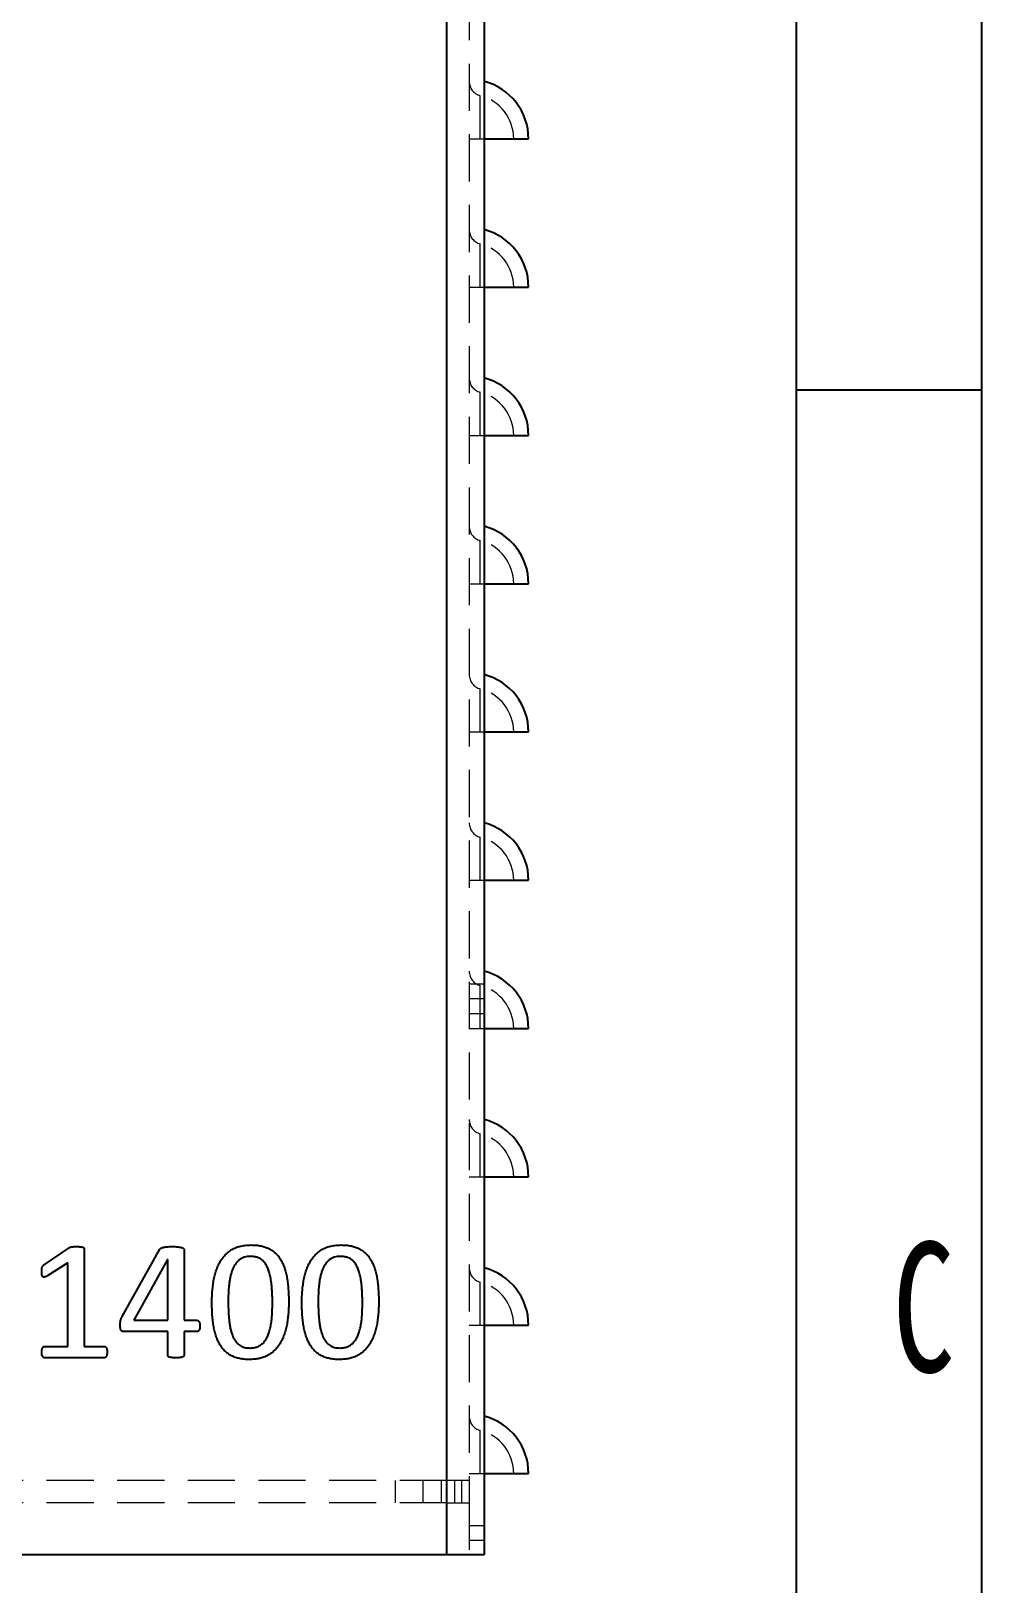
# Model space of a CAD drawing. Header units: millimetres. Extents: x 0 to 210, y 0 to 297.
# Drawn here: x 184.36 to 210, y 166.3 to 208.19 of the extents above; entities that cross this region are included whole.
import ezdxf

# ---------------------------------------------------------------- set-up
doc = ezdxf.new("R2010")
doc.units = ezdxf.units.MM
doc.linetypes.add('HIDDEN', pattern=[1.905, 1.27, -0.635])
doc.layers.add('图框', color=7, linetype='Continuous')
doc.styles.add('SLDTEXTSTYLE5', font='TXT', dxfattribs={"width": 0.7})

msp = doc.modelspace()

# ---------------------------------------------------------------- linework, layer by layer
at = {"color": 7, "linetype": 'Continuous', "lineweight": 25}
for p, q in [((195.57536459, 167.09058668), (195.57536459, 241.69058668)), ((196.57536459, 241.69058668), (196.57536459, 167.09058668)), ((196.57536459, 205.28071166), (197.77536459, 205.28071166)), ((196.57536459, 201.28071166), (197.77536459, 201.28071166)), ((196.57536459, 197.28071166), (197.77536459, 197.28071166)), ((196.57536459, 193.28071166), (197.77536459, 193.28071166)), ((196.57536459, 189.28071166), (197.77536459, 189.28071166)), ((196.57536459, 185.28071166), (197.77536459, 185.28071166)), ((196.57536459, 181.28071166), (197.77536459, 181.28071166)), ((196.57536459, 177.28071166), (197.77536459, 177.28071166)), ((184.71497933, 174.91156151), (185.39190948, 175.37135011)), ((185.79586169, 175.33550452), (185.79586169, 172.70912585)), ((186.82090764, 173.51703026), (187.83837088, 175.32861114)), ((188.48703816, 175.31964975), (188.48703816, 173.4150082)), ((185.35468521, 174.95912585), (184.78735985, 174.60618467)), ((185.35468521, 172.70912585), (185.35468521, 174.95912585)), ((188.04172566, 175.05494386), (187.13179919, 173.4150082)), ((188.04586169, 175.05494386), (188.04172566, 175.05494386)), ((188.04586169, 173.4150082), (188.04586169, 175.05494386)), ((187.13179919, 173.4150082), (188.04586169, 173.4150082)), ((188.48703816, 173.4150082), (188.82688191, 173.4150082)), ((188.04586169, 173.10618467), (186.86778264, 173.10618467)), ((188.04586169, 172.47268283), (188.04586169, 173.10618467)), ((188.48703816, 173.10618467), (188.48703816, 172.47268283)), ((188.82688191, 173.10618467), (188.48703816, 173.10618467)), ((196.57536459, 173.28071166), (197.77536459, 173.28071166)), ((184.73152345, 172.70912585), (185.35468521, 172.70912585)), ((185.79586169, 172.70912585), (186.33147749, 172.70912585)), ((186.32872014, 172.40030232), (184.73359146, 172.40030232)), ((196.57536459, 169.28071166), (197.77536459, 169.28071166)), ((195.57536459, 167.09058668), (124.97494397, 167.09058668)), ((196.57536459, 167.09058668), (195.57536459, 167.09058668))]:
    msp.add_line(p, q, dxfattribs=at)
at = {"color": 7, "linetype": 'HIDDEN', "lineweight": 18}
for p, q in [((196.17536459, 239.69058668), (196.17536459, 169.09058668)), ((196.47536459, 205.28071166), (196.47536459, 206.44260667)), ((196.17536459, 205.28071166), (196.47536459, 205.28071166)), ((196.47536459, 205.28071166), (196.57536459, 205.28071166)), ((196.47536459, 201.28071166), (196.47536459, 202.44260667)), ((196.17536459, 201.28071166), (196.47536459, 201.28071166)), ((196.47536459, 201.28071166), (196.57536459, 201.28071166)), ((196.47536459, 197.28071166), (196.47536459, 198.44260667)), ((196.17536459, 197.28071166), (196.47536459, 197.28071166)), ((196.47536459, 197.28071166), (196.57536459, 197.28071166)), ((196.47536459, 193.28071166), (196.47536459, 194.44260667)), ((196.17536459, 193.28071166), (196.47536459, 193.28071166)), ((196.47536459, 193.28071166), (196.57536459, 193.28071166)), ((196.47536459, 189.28071166), (196.47536459, 190.44260667)), ((196.17536459, 189.28071166), (196.47536459, 189.28071166)), ((196.47536459, 189.28071166), (196.57536459, 189.28071166)), ((196.47536459, 185.28071166), (196.47536459, 186.44260667)), ((196.17536459, 185.28071166), (196.47536459, 185.28071166)), ((196.47536459, 185.28071166), (196.57536459, 185.28071166)), ((196.17536459, 182.49058668), (196.57536459, 182.49058668)), ((196.47536459, 181.28071166), (196.47536459, 182.44260667)), ((196.17536459, 182.09058668), (196.57536459, 182.09058668)), ((196.17536459, 181.69058668), (196.57536459, 181.69058668)), ((196.17536459, 181.28071166), (196.47536459, 181.28071166)), ((196.47536459, 181.28071166), (196.57536459, 181.28071166)), ((196.47536459, 177.28071166), (196.47536459, 178.44260667)), ((196.17536459, 177.28071166), (196.47536459, 177.28071166)), ((196.47536459, 177.28071166), (196.57536459, 177.28071166)), ((196.47536459, 173.28071166), (196.47536459, 174.44260667)), ((196.17536459, 173.28071166), (196.47536459, 173.28071166)), ((196.47536459, 173.28071166), (196.57536459, 173.28071166)), ((196.47536459, 169.28071166), (196.47536459, 170.44260667)), ((196.17536459, 169.28071166), (196.47536459, 169.28071166)), ((196.47536459, 169.28071166), (196.57536459, 169.28071166)), ((195.57536459, 169.09058668), (124.97494397, 169.09058668)), ((194.17536459, 169.09058668), (194.17536459, 168.49058668)), ((194.92536459, 169.09058668), (194.92536459, 168.49058668)), ((195.42536459, 168.49058668), (195.42536459, 169.09058668)), ((196.17536459, 169.09058668), (195.57536459, 169.09058668)), ((195.77536459, 169.09058668), (195.77536459, 168.49058668)), ((195.97536459, 168.49058668), (195.97536459, 169.09058668)), ((196.17536459, 169.09058668), (196.17536459, 168.49058668)), ((195.57536459, 168.49058668), (124.97494397, 168.49058668)), ((195.57536459, 168.49058668), (196.17536459, 168.49058668)), ((196.17536459, 168.49058668), (196.17536459, 167.09058668)), ((196.17536459, 167.88071166), (196.57536459, 167.88071166)), ((196.17536459, 167.4808366), (196.57536459, 167.4808366))]:
    msp.add_line(p, q, dxfattribs=at)
for centre, radius, start, end in [((196.57536459, 206.829905), 0.4, 180, 255.522487814), ((196.17536459, 205.28071166), 1.2, 0, 75.522487814), ((196.57536459, 202.829905), 0.4, 180, 255.522487814), ((196.17536459, 201.28071166), 1.2, 0, 75.522487814), ((196.57536459, 198.829905), 0.4, 180, 255.522487814), ((196.17536459, 197.28071166), 1.2, 0, 75.522487814), ((196.57536459, 194.829905), 0.4, 180, 255.522487814), ((196.17536459, 193.28071166), 1.2, 0, 75.522487814), ((196.57536459, 190.829905), 0.4, 180, 255.522487814), ((196.17536459, 189.28071166), 1.2, 0, 75.522487814), ((196.57536459, 186.829905), 0.4, 180, 255.522487814), ((196.17536459, 185.28071166), 1.2, 0, 75.522487814), ((196.57536459, 182.829905), 0.4, 180, 255.522487814), ((196.17536459, 181.28071166), 1.2, 0, 75.522487814), ((196.57536459, 178.829905), 0.4, 180, 255.522487814), ((196.17536459, 177.28071166), 1.2, 0, 75.522487814), ((196.57536459, 174.829905), 0.4, 180, 255.522487814), ((196.17536459, 173.28071166), 1.2, 0, 75.522487814), ((196.57536459, 170.829905), 0.4, 180, 255.522487814), ((196.17536459, 169.28071166), 1.2, 0, 75.522487814)]:
    msp.add_arc(centre, radius, start, end, dxfattribs=at)
at = {"color": 7, "linetype": 'Continuous', "lineweight": 25}
for centre in [(196.17536459, 205.28071166), (196.17536459, 201.28071166), (196.17536459, 197.28071166), (196.17536459, 193.28071166), (196.17536459, 189.28071166), (196.17536459, 185.28071166), (196.17536459, 181.28071166), (196.17536459, 177.28071166), (196.17536459, 173.28071166), (196.17536459, 169.28071166)]:
    msp.add_arc(centre, 1.6, 0, 75.522487814, dxfattribs=at)
for points, knots in [([(185.39190948, 175.37135011), (185.39574858, 175.37377602), (185.40378059, 175.3788514), (185.41851075, 175.38445852), (185.43641164, 175.38889869), (185.45793973, 175.39385879), (185.48318721, 175.39840952), (185.51325254, 175.39873687), (185.54859396, 175.40082134), (185.57434867, 175.40048529), (185.58837088, 175.40030232)], [0, 0, 0, 0, 0.0676513355, 0.1415370648, 0.2338942264, 0.3429032026, 0.4714732299, 0.6156989461, 0.7907664089, 1, 1, 1, 1]), ([(185.58837088, 175.40030232), (185.60745535, 175.40007223), (185.64221297, 175.39965319), (185.6890871, 175.39599521), (185.72645557, 175.39199075), (185.75452503, 175.38450788), (185.77515703, 175.37534626), (185.78768402, 175.36291642), (185.79470838, 175.34949766), (185.79547662, 175.34017654), (185.79586169, 175.33550452)], [0, 0, 0, 0, 0.2428685794, 0.4423245156, 0.5987106719, 0.720065659, 0.8116413556, 0.8819698164, 0.9408399071, 1, 1, 1, 1]), ([(187.83837088, 175.32861114), (187.84317077, 175.33461677), (187.85344964, 175.34747768), (187.87572241, 175.36244651), (187.90404079, 175.37473474), (187.93925527, 175.38493524), (187.98211265, 175.39326918), (188.03407436, 175.39738361), (188.09523, 175.40017323), (188.13937682, 175.40025726), (188.16304919, 175.40030232)], [0, 0, 0, 0, 0.0670113463, 0.1435034304, 0.231767735, 0.3368104222, 0.46388543, 0.6134568825, 0.7927281794, 1, 1, 1, 1]), ([(188.16304919, 175.40030232), (188.18903036, 175.40019239), (188.23759776, 175.39998689), (188.30466656, 175.39462302), (188.36074107, 175.38914352), (188.4053659, 175.38086086), (188.44052639, 175.37147308), (188.46527529, 175.35731253), (188.48410525, 175.34098653), (188.48610759, 175.32641957), (188.48703816, 175.31964975)], [0, 0, 0, 0, 0.2209360981, 0.4130024896, 0.5723222554, 0.6996148539, 0.7997917531, 0.878595507, 0.9435787473, 1, 1, 1, 1]), ([(189.23703816, 173.89340894), (189.23767108, 173.94949121), (189.23890953, 174.05922706), (189.24944118, 174.22025691), (189.26660885, 174.37415136), (189.29001686, 174.52075885), (189.32234699, 174.65878623), (189.36252193, 174.78750285), (189.4123347, 174.90582628), (189.47022597, 175.0143182), (189.53742926, 175.11242984), (189.6164474, 175.1975635), (189.70384296, 175.27244619), (189.80182289, 175.33489919), (189.91093506, 175.38466899), (190.03153555, 175.41899653), (190.16338789, 175.44114011), (190.25509458, 175.44329833), (190.30275507, 175.44441997)], [0, 0, 0, 0, 0.0786276055, 0.1538501612, 0.2261456249, 0.2956895273, 0.3618801689, 0.4247475576, 0.4845241335, 0.5416067081, 0.5969282945, 0.6507404755, 0.7039971624, 0.7578893329, 0.8131095082, 0.8715266293, 0.9332316586, 1, 1, 1, 1]), ([(190.27931757, 175.13559644), (190.24958913, 175.13439464), (190.19258067, 175.13209003), (190.11109382, 175.11484649), (190.03822137, 175.08519837), (189.97479624, 175.04267748), (189.91876608, 174.99096967), (189.8707975, 174.92926823), (189.82751794, 174.85995172), (189.79147259, 174.78140429), (189.7605437, 174.69561088), (189.7362036, 174.60198621), (189.71513667, 174.50204316), (189.70147684, 174.39502468), (189.69138623, 174.28277553), (189.68394479, 174.16600244), (189.67878226, 174.04510976), (189.6784059, 173.96326751), (189.67821463, 173.9216718)], [0, 0, 0, 0, 0.0587608039, 0.1126821057, 0.1638203974, 0.2133506015, 0.2628703823, 0.3139662599, 0.3674318562, 0.4241470563, 0.4845163332, 0.5475658186, 0.6152951132, 0.6863714612, 0.7607525268, 0.8381630149, 0.917747576, 1, 1, 1, 1]), ([(190.8693911, 173.87893283), (190.86940185, 173.91593168), (190.86942283, 173.98810901), (190.86544678, 174.09334427), (190.8610553, 174.19289051), (190.85389414, 174.28663046), (190.84592382, 174.37493982), (190.83567683, 174.45772521), (190.82311948, 174.53490884), (190.80957634, 174.60697083), (190.79362186, 174.67411466), (190.7759791, 174.73654587), (190.75610364, 174.79425695), (190.73329456, 174.84669204), (190.70834476, 174.89456458), (190.681523, 174.93837498), (190.65200264, 174.9776564), (190.61995751, 175.01230853), (190.58626206, 175.04319709), (190.54930526, 175.06849326), (190.51057863, 175.090452), (190.45422039, 175.11227158), (190.37705111, 175.13170316), (190.3127803, 175.13426343), (190.27931757, 175.13559644)], [0, 0, 0, 0, 0.0712955309, 0.1390832883, 0.2029247862, 0.2633110031, 0.3202406128, 0.3737926493, 0.4240250091, 0.4709222242, 0.5150668206, 0.5569760177, 0.5959090116, 0.6325990633, 0.6670623618, 0.6998729658, 0.7314904981, 0.7615762558, 0.7907386224, 0.8193614326, 0.8477054259, 0.8763213845, 0.9356064797, 1, 1, 1, 1]), ([(190.30275507, 175.44441997), (190.34832695, 175.44338666), (190.43623727, 175.44139336), (190.56231022, 175.42178099), (190.67728643, 175.39036225), (190.7814063, 175.34607178), (190.87442289, 175.28870894), (190.95875203, 175.22066365), (191.03169149, 175.13906449), (191.09569055, 175.04635362), (191.15006981, 174.941933), (191.19595039, 174.82633543), (191.23407843, 174.69954608), (191.2620434, 174.56139741), (191.28393203, 174.41271037), (191.29972694, 174.25353349), (191.30833757, 174.08376209), (191.30981001, 173.9671774), (191.31056757, 173.9071957)], [0, 0, 0, 0, 0.0650010723, 0.1253901268, 0.181565323, 0.2347467818, 0.2862672404, 0.3370772119, 0.3888527625, 0.4418884129, 0.4974862735, 0.5564971617, 0.619163865, 0.6861844456, 0.7574703155, 0.8336012629, 0.9143894422, 1, 1, 1, 1]), ([(191.66350874, 173.89340894), (191.66414167, 173.94949121), (191.66538012, 174.05922706), (191.67591177, 174.22025691), (191.69307944, 174.37415136), (191.71648745, 174.52075885), (191.74881758, 174.65878623), (191.78899252, 174.78750285), (191.83880529, 174.90582628), (191.89669656, 175.0143182), (191.96389985, 175.11242984), (192.04291799, 175.1975635), (192.13031355, 175.27244619), (192.22829348, 175.33489919), (192.33740565, 175.38466899), (192.45800614, 175.41899653), (192.58985847, 175.44114011), (192.68156517, 175.44329833), (192.72922566, 175.44441997)], [0, 0, 0, 0, 0.0786276055, 0.1538501612, 0.2261456249, 0.2956895273, 0.3618801689, 0.4247475576, 0.4845241335, 0.5416067081, 0.5969282945, 0.6507404755, 0.7039971624, 0.7578893329, 0.8131095082, 0.8715266293, 0.9332316586, 1, 1, 1, 1]), ([(192.70578816, 175.13559644), (192.67605972, 175.13439464), (192.61905126, 175.13209003), (192.53756441, 175.11484649), (192.46469196, 175.08519837), (192.40126683, 175.04267748), (192.34523667, 174.99096967), (192.29726809, 174.92926823), (192.25398853, 174.85995172), (192.21794318, 174.78140429), (192.18701429, 174.69561088), (192.16267419, 174.60198621), (192.14160726, 174.50204316), (192.12794742, 174.39502468), (192.11785682, 174.28277553), (192.11041537, 174.16600244), (192.10525284, 174.04510976), (192.10487649, 173.96326751), (192.10468521, 173.9216718)], [0, 0, 0, 0, 0.0587608039, 0.1126821057, 0.1638203974, 0.2133506015, 0.2628703823, 0.3139662599, 0.3674318562, 0.4241470563, 0.4845163332, 0.5475658186, 0.6152951132, 0.6863714612, 0.7607525268, 0.8381630149, 0.917747576, 1, 1, 1, 1]), ([(193.29586169, 173.87893283), (193.29587244, 173.91593168), (193.29589342, 173.98810901), (193.29191737, 174.09334427), (193.28752589, 174.19289051), (193.28036473, 174.28663046), (193.27239441, 174.37493982), (193.26214742, 174.45772521), (193.24959007, 174.53490884), (193.23604692, 174.60697083), (193.22009245, 174.67411466), (193.20244969, 174.73654587), (193.18257423, 174.79425695), (193.15976515, 174.84669204), (193.13481535, 174.89456458), (193.10799358, 174.93837498), (193.07847323, 174.9776564), (193.0464281, 175.01230853), (193.01273264, 175.04319709), (192.97577584, 175.06849326), (192.93704922, 175.090452), (192.88069098, 175.11227158), (192.8035217, 175.13170316), (192.73925089, 175.13426343), (192.70578816, 175.13559644)], [0, 0, 0, 0, 0.0712955309, 0.1390832883, 0.2029247862, 0.2633110031, 0.3202406128, 0.3737926493, 0.4240250091, 0.4709222242, 0.5150668206, 0.5569760177, 0.5959090116, 0.6325990633, 0.6670623618, 0.6998729658, 0.7314904981, 0.7615762558, 0.7907386224, 0.8193614326, 0.8477054259, 0.8763213845, 0.9356064797, 1, 1, 1, 1]), ([(192.72922566, 175.44441997), (192.77479754, 175.44338666), (192.86270786, 175.44139336), (192.98878081, 175.42178099), (193.10375701, 175.39036225), (193.20787688, 175.34607178), (193.30089348, 175.28870894), (193.38522261, 175.22066365), (193.45816208, 175.13906449), (193.52216114, 175.04635362), (193.57654039, 174.941933), (193.62242098, 174.82633543), (193.66054902, 174.69954608), (193.68851399, 174.56139741), (193.71040261, 174.41271037), (193.72619753, 174.25353349), (193.73480816, 174.08376209), (193.7362806, 173.9671774), (193.73703816, 173.9071957)], [0, 0, 0, 0, 0.0650010723, 0.1253901268, 0.181565323, 0.2347467818, 0.2862672404, 0.3370772119, 0.3888527625, 0.4418884129, 0.4974862735, 0.5564971617, 0.619163865, 0.6861844456, 0.7574703155, 0.8336012629, 0.9143894422, 1, 1, 1, 1]), ([(184.64880286, 174.73164423), (184.64881976, 174.74429298), (184.64885085, 174.76755885), (184.6518974, 174.79974434), (184.65543052, 174.82666391), (184.66186027, 174.84888002), (184.67005959, 174.8675306), (184.6819142, 174.88336332), (184.69680178, 174.89818068), (184.70864181, 174.90689635), (184.71497933, 174.91156151)], [0, 0, 0, 0, 0.1879599626, 0.3457299854, 0.4805564649, 0.5908537309, 0.6886985454, 0.7816479791, 0.8831244093, 1, 1, 1, 1]), ([(184.78735985, 174.60618467), (184.77439759, 174.59973482), (184.75194586, 174.58856313), (184.72090817, 174.57681421), (184.69459899, 174.5764979), (184.67329968, 174.58816514), (184.66050646, 174.61149509), (184.6528676, 174.64290594), (184.64949488, 174.68401768), (184.64904991, 174.71464153), (184.64880286, 174.73164423)], [0, 0, 0, 0, 0.1623060313, 0.2811277607, 0.3686601833, 0.448143587, 0.5395254088, 0.6568891477, 0.8095010667, 1, 1, 1, 1]), ([(190.24278264, 172.35618467), (190.19743368, 172.35719496), (190.10996725, 172.35914353), (189.98472482, 172.37904561), (189.86998867, 172.40946325), (189.76628601, 172.45397525), (189.6729396, 172.51086594), (189.58977143, 172.58047146), (189.51580345, 172.66121036), (189.45196715, 172.75430757), (189.39753904, 172.85865881), (189.35157975, 172.97425804), (189.31390607, 173.10095334), (189.28423005, 173.23877784), (189.26409575, 173.38776605), (189.24776124, 173.54705217), (189.23930036, 173.71684775), (189.23780665, 173.833429), (189.23703816, 173.89340894)], [0, 0, 0, 0, 0.0647287604, 0.1248450568, 0.180664432, 0.2338913625, 0.2854558726, 0.3362647794, 0.3883055453, 0.4413865428, 0.4970319411, 0.5560932855, 0.6188135706, 0.6856388197, 0.7572629454, 0.833458987, 0.9143162426, 1, 1, 1, 1]), ([(189.67821463, 173.9216718), (189.67855302, 173.86697589), (189.67920446, 173.76168244), (189.68575969, 173.61022275), (189.69463211, 173.47125012), (189.70930573, 173.34502442), (189.72716829, 173.23041616), (189.75168089, 173.12742519), (189.77919033, 173.03492575), (189.81224384, 172.95317931), (189.85076313, 172.88268695), (189.8938362, 172.82203513), (189.94228209, 172.77187619), (189.99624592, 172.7316424), (190.05597532, 172.70188122), (190.12095195, 172.68044088), (190.19168191, 172.66701375), (190.24088271, 172.66568994), (190.26622014, 172.6650082)], [0, 0, 0, 0, 0.1054794005, 0.2030551692, 0.29234524, 0.3739749261, 0.4480680963, 0.5158955113, 0.5779958211, 0.634038794, 0.6856050415, 0.7325878909, 0.7770891824, 0.8195443171, 0.8617582275, 0.9052010357, 0.9511804266, 1, 1, 1, 1]), ([(191.31056757, 173.9071957), (191.30996165, 173.85088044), (191.30877596, 173.74067918), (191.29786501, 173.57903177), (191.28210813, 173.42476055), (191.25795769, 173.27858426), (191.22690149, 173.14100272), (191.18622369, 173.01294865), (191.13677571, 172.89460698), (191.07808907, 172.78620089), (191.0100715, 172.68865105), (190.93188491, 172.60253189), (190.84374325, 172.52845204), (190.74569124, 172.46544394), (190.63630496, 172.41627701), (190.51546534, 172.38127276), (190.38303863, 172.35957136), (190.29066446, 172.35734085), (190.24278264, 172.35618467)], [0, 0, 0, 0, 0.0788530807, 0.1543046846, 0.2267964607, 0.2959377372, 0.3616609361, 0.42414473, 0.4838481396, 0.5410141043, 0.5964522556, 0.6499813974, 0.7034185789, 0.7572447856, 0.8126904074, 0.8707273052, 0.9329919735, 1, 1, 1, 1]), ([(190.26622014, 172.6650082), (190.28600568, 172.66556932), (190.32457719, 172.66666322), (190.38074233, 172.67425448), (190.43337195, 172.68707402), (190.4821378, 172.7062594), (190.52778979, 172.72927722), (190.56933012, 172.75828334), (190.60840078, 172.79053007), (190.65571122, 172.84137119), (190.70819072, 172.91572033), (190.75586503, 173.02018546), (190.79581371, 173.13658214), (190.82539753, 173.26562444), (190.84737523, 173.4056824), (190.86023569, 173.55634117), (190.86766694, 173.71525186), (190.86881011, 173.82377716), (190.8693911, 173.87893283)], [0, 0, 0, 0, 0.0390916452, 0.0762083557, 0.1117792107, 0.145846052, 0.1795569909, 0.212553981, 0.2457503129, 0.2794765381, 0.3495215718, 0.4244653766, 0.5055954177, 0.5923820763, 0.6856950886, 0.7855487237, 0.8910097132, 1, 1, 1, 1]), ([(192.66925323, 172.35618467), (192.62390427, 172.35719496), (192.53643783, 172.35914353), (192.41119541, 172.37904561), (192.29645926, 172.40946325), (192.1927566, 172.45397525), (192.09941018, 172.51086594), (192.01624202, 172.58047146), (191.94227404, 172.66121036), (191.87843774, 172.75430757), (191.82400962, 172.85865881), (191.77805034, 172.97425804), (191.74037666, 173.10095334), (191.71070064, 173.23877784), (191.69056634, 173.38776605), (191.67423183, 173.54705217), (191.66577095, 173.71684775), (191.66427724, 173.833429), (191.66350874, 173.89340894)], [0, 0, 0, 0, 0.0647287604, 0.1248450568, 0.180664432, 0.2338913625, 0.2854558726, 0.3362647794, 0.3883055453, 0.4413865428, 0.4970319411, 0.5560932855, 0.6188135706, 0.6856388197, 0.7572629454, 0.833458987, 0.9143162426, 1, 1, 1, 1]), ([(192.10468521, 173.9216718), (192.10502361, 173.86697589), (192.10567505, 173.76168244), (192.11223028, 173.61022275), (192.1211027, 173.47125012), (192.13577632, 173.34502442), (192.15363888, 173.23041616), (192.17815147, 173.12742519), (192.20566091, 173.03492575), (192.23871443, 172.95317931), (192.27723372, 172.88268695), (192.32030678, 172.82203513), (192.36875268, 172.77187619), (192.42271651, 172.7316424), (192.48244591, 172.70188122), (192.54742254, 172.68044088), (192.61815249, 172.66701375), (192.6673533, 172.66568994), (192.69269073, 172.6650082)], [0, 0, 0, 0, 0.1054794005, 0.2030551692, 0.29234524, 0.3739749261, 0.4480680963, 0.5158955113, 0.5779958211, 0.634038794, 0.6856050415, 0.7325878909, 0.7770891824, 0.8195443171, 0.8617582275, 0.9052010357, 0.9511804266, 1, 1, 1, 1]), ([(193.73703816, 173.9071957), (193.73643224, 173.85088044), (193.73524655, 173.74067918), (193.7243356, 173.57903177), (193.70857872, 173.42476055), (193.68442827, 173.27858426), (193.65337208, 173.14100272), (193.61269428, 173.01294865), (193.5632463, 172.89460698), (193.50455966, 172.78620089), (193.43654209, 172.68865105), (193.35835549, 172.60253189), (193.27021384, 172.52845204), (193.17216183, 172.46544394), (193.06277555, 172.41627701), (192.94193593, 172.38127276), (192.80950922, 172.35957136), (192.71713504, 172.35734085), (192.66925323, 172.35618467)], [0, 0, 0, 0, 0.0788530807, 0.1543046846, 0.2267964607, 0.2959377372, 0.3616609361, 0.42414473, 0.4838481396, 0.5410141043, 0.5964522556, 0.6499813974, 0.7034185789, 0.7572447856, 0.8126904074, 0.8707273052, 0.9329919735, 1, 1, 1, 1]), ([(192.69269073, 172.6650082), (192.71247627, 172.66556932), (192.75104778, 172.66666322), (192.80721292, 172.67425448), (192.85984254, 172.68707402), (192.90860838, 172.7062594), (192.95426038, 172.72927722), (192.99580071, 172.75828334), (193.03487137, 172.79053007), (193.08218181, 172.84137119), (193.13466131, 172.91572033), (193.18233562, 173.02018546), (193.2222843, 173.13658214), (193.25186812, 173.26562444), (193.27384582, 173.4056824), (193.28670628, 173.55634117), (193.29413753, 173.71525186), (193.29528069, 173.82377716), (193.29586169, 173.87893283)], [0, 0, 0, 0, 0.03909164522, 0.07620835567, 0.11177921072, 0.14584605204, 0.17955699089, 0.21255398103, 0.24575031293, 0.2794765381, 0.3495215718, 0.42446537655, 0.5055954177, 0.5923820763, 0.68569508861, 0.78554872369, 0.89100971323, 1, 1, 1, 1]), ([(186.76644992, 173.2743832), (186.76666064, 173.28747807), (186.76706, 173.31229661), (186.76792938, 173.34801149), (186.77173475, 173.38015517), (186.7758065, 173.40999703), (186.78488646, 173.43683716), (186.79442164, 173.46331429), (186.80754879, 173.48948107), (186.81633541, 173.5076012), (186.82090764, 173.51703026)], [0, 0, 0, 0, 0.1557946244, 0.2952754958, 0.4244427336, 0.5408043352, 0.6523153856, 0.7604259063, 0.8753343436, 1, 1, 1, 1]), ([(188.82688191, 173.4150082), (188.83316945, 173.4147202), (188.84577852, 173.41414264), (188.86313394, 173.40603512), (188.87832046, 173.39357399), (188.89139412, 173.37662619), (188.90275242, 173.35487233), (188.90963475, 173.32755755), (188.91470093, 173.29571266), (188.91497252, 173.27280104), (188.9151172, 173.26059644)], [0, 0, 0, 0, 0.0946283813, 0.1897682712, 0.283882364, 0.3905083416, 0.5120257558, 0.6531754062, 0.8152527015, 1, 1, 1, 1]), ([(186.86778264, 173.10618467), (186.85973299, 173.10638), (186.84483326, 173.10674156), (186.82366187, 173.11113664), (186.8062354, 173.12189369), (186.79005865, 173.13683325), (186.7778187, 173.15964151), (186.77071328, 173.19035444), (186.76707764, 173.22925351), (186.76667377, 173.25828989), (186.76644992, 173.2743832)], [0, 0, 0, 0, 0.1063724096, 0.1968931419, 0.2811997673, 0.3734832385, 0.4848865246, 0.616623817, 0.7875149955, 1, 1, 1, 1]), ([(188.9151172, 173.26059644), (188.9145095, 173.23905658), (188.91340955, 173.20006883), (188.89774558, 173.15577176), (188.88037552, 173.12947358), (188.86500262, 173.11591947), (188.84666941, 173.10773199), (188.83362842, 173.10671223), (188.82688191, 173.10618467)], [0, 0, 0, 0, 0.3261094353, 0.5902673353, 0.7007462775, 0.8023028095, 0.8977248987, 1, 1, 1, 1]), ([(184.64880286, 172.55264607), (184.6492435, 172.56507398), (184.65006323, 172.58819401), (184.65483518, 172.62033694), (184.66213126, 172.64729916), (184.67203851, 172.66928025), (184.68327714, 172.68705968), (184.69789831, 172.69923777), (184.71397219, 172.70742192), (184.72568664, 172.70855919), (184.73152345, 172.70912585)], [0, 0, 0, 0, 0.1914835315, 0.3562229178, 0.4996909263, 0.6201210612, 0.7271599499, 0.8200946933, 0.9103608957, 1, 1, 1, 1]), ([(186.33147749, 172.70912585), (186.33731746, 172.70854577), (186.34924714, 172.70736079), (186.36575217, 172.69901289), (186.3818185, 172.68776511), (186.39223345, 172.66911397), (186.40158917, 172.64727384), (186.40792154, 172.62021636), (186.41316238, 172.58823066), (186.41338768, 172.56508359), (186.41350874, 172.55264607)], [0, 0, 0, 0, 0.089258767, 0.1823348841, 0.2803541883, 0.3849971018, 0.5035087642, 0.6454515668, 0.8094919665, 1, 1, 1, 1]), ([(184.73359146, 172.40030232), (184.72828261, 172.40078361), (184.7176158, 172.40175065), (184.70153579, 172.40715361), (184.68795437, 172.41925703), (184.67422368, 172.43442958), (184.66363278, 172.45589754), (184.65421429, 172.48232627), (184.65019028, 172.51554904), (184.64929268, 172.53954917), (184.64880286, 172.55264607)], [0, 0, 0, 0, 0.0828253304, 0.1664168688, 0.2578753444, 0.361676071, 0.4830850917, 0.6264983234, 0.7961796332, 1, 1, 1, 1]), ([(186.41350874, 172.55264607), (186.41314485, 172.53952492), (186.41247699, 172.51544415), (186.40701571, 172.48253366), (186.39874134, 172.45592375), (186.3886949, 172.43459395), (186.37571056, 172.41879587), (186.36152202, 172.40736003), (186.34519471, 172.40163227), (186.33427113, 172.40075044), (186.32872014, 172.40030232)], [0, 0, 0, 0, 0.20344057369, 0.37336732311, 0.51539967579, 0.63494656871, 0.73626016049, 0.83035773323, 0.91379350955, 1, 1, 1, 1]), ([(188.26231389, 172.40030232), (188.24301642, 172.40061796), (188.20783041, 172.40119349), (188.15979026, 172.40393593), (188.12151497, 172.41064392), (188.0912193, 172.41696606), (188.0697846, 172.42780886), (188.05413406, 172.4394837), (188.04678037, 172.45572187), (188.0461759, 172.46688173), (188.04586169, 172.47268283)], [0, 0, 0, 0, 0.2323991754, 0.4237448192, 0.5778910671, 0.70065346, 0.7934236601, 0.8660245332, 0.9303570978, 1, 1, 1, 1]), ([(188.48703816, 172.47268283), (188.48655346, 172.4668294), (188.48560572, 172.45538406), (188.47643855, 172.43962376), (188.46024484, 172.42760422), (188.43761116, 172.41719462), (188.40659398, 172.4105925), (188.36757455, 172.40396815), (188.3184111, 172.40115789), (188.28230267, 172.40060718), (188.26231389, 172.40030232)], [0, 0, 0, 0, 0.0682170516, 0.1333861726, 0.2061851637, 0.301408885, 0.4236116623, 0.5764349227, 0.7655242635, 1, 1, 1, 1])]:
    msp.add_open_spline(points, degree=3, knots=knots, dxfattribs=at)
at = {"layer": '图框'}
for p, q in [((210, 0), (210, 297)), ((210, 198.5), (205, 198.5))]:
    msp.add_line(p, q, dxfattribs=at)
at = {"layer": '图框', "lineweight": 25}
msp.add_line((205, 4.97293926), (205, 292), dxfattribs=at)

# ---------------------------------------------------------------- texts
at = {"layer": '图框', "insert": (208.42725694, 175.52069777), "char_height": 3.5, "attachment_point": 2, "style": 'SLDTEXTSTYLE5'}
msp.add_mtext('C', dxfattribs=at)

doc.saveas('drawing.dxf')
